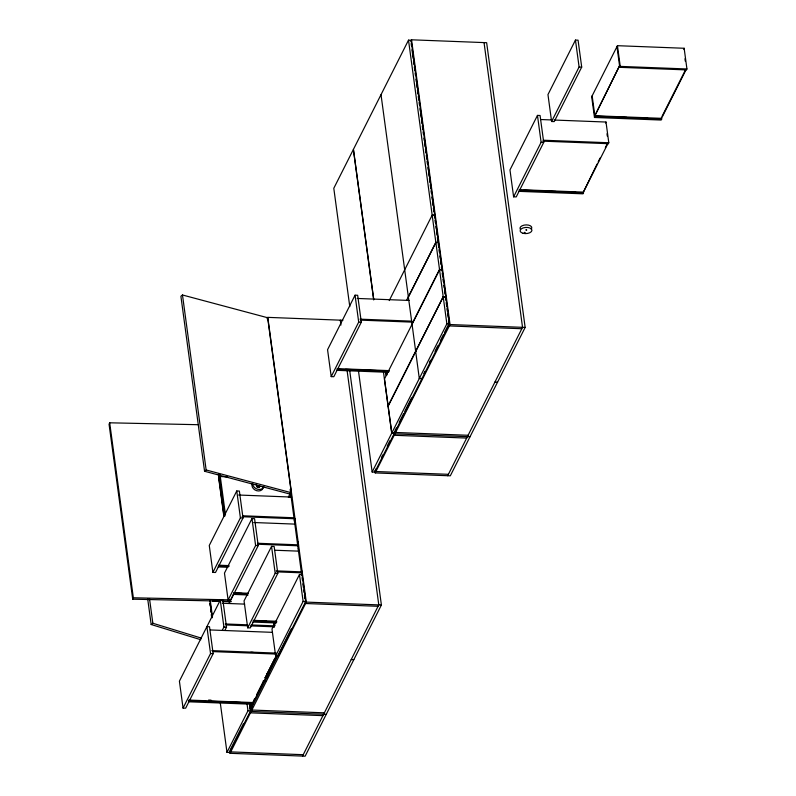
<?xml version="1.0" encoding="UTF-8"?>
<svg xmlns="http://www.w3.org/2000/svg" width="796" height="796" viewBox="0 0 796 796"><rect width="100%" height="100%" fill="white"/><g stroke="black" fill="none" stroke-linecap="round" stroke-linejoin="round"><path stroke-width="1.19" d="M198.184 424.706L109.689 422.805L109.062 424.208L132.713 599.189L219.985 601.07M132.713 599.189L133.34 597.786L109.689 422.805M267.078 318.768L267.784 317.365L342.897 320.261M380.936 94.814L353.444 149.33L373.772 299.674M389.234 300.59L432.168 215.129L434.775 215.238L411.114 40.248L408.507 40.148L381.015 94.664L412.02 324.002L439.521 269.496L435.88 242.571L438.487 242.671L442.128 269.595L439.521 269.496M410.835 41.203L411.542 39.8L486.645 42.695L525.151 327.435L450.307 475.829L375.205 472.923L374.866 470.476M236.76 490.963L209.268 545.469L212.9 572.394L215.517 572.493L243.009 517.987L239.367 491.062L236.76 490.963L240.402 517.878L212.9 572.394M257.028 485.699C256.819 487.898 257.416 485.371 256.222 484.406M256.81 486.655L257.217 485.849M257.217 486.893C257.148 486.018 260.899 485.809 259.546 486.754M257.854 486.167L257.436 486.983A2.259 1.841 26.8 0 1 256.889 486.605M257.665 487.053L258.073 486.237M257.894 487.102L258.302 486.286M258.123 487.132L258.531 486.316M258.352 487.142L258.76 486.326M355.056 295.187L327.564 349.703L331.206 376.617L333.813 376.717L361.304 322.211L357.663 295.286L355.056 295.187L358.697 322.111L331.206 376.617M258.571 487.132L258.989 486.316M258.79 487.092L259.197 486.276M258.999 487.043L259.605 486.147M259.377 486.873L259.785 486.058M251.964 518.584L224.472 573.1L228.104 600.015L230.721 600.124L258.212 545.608L254.571 518.684L251.964 518.584L255.606 545.509L228.104 600.015M224.88 630.422L226.522 627.158L222.89 600.234L220.273 600.134L179.408 681.167L183.05 708.092L185.657 708.191L213.149 653.675L209.507 626.76L206.9 626.651L210.542 653.576L183.05 708.092M228.88 603.438L233.278 594.712M288.361 497.162L290.6 492.714M222.263 630.323L223.915 627.059L220.273 600.134M289.794 497.271L290.908 495.052M271.545 546.374L244.054 600.89L247.695 627.815L250.302 627.915L277.794 573.399L274.152 546.484L271.545 546.374L275.187 573.299L247.695 627.815M294.769 519.569L294.321 520.922L294.888 519.788M294.6 521.141L294.948 520.445M294.978 520.674L294.878 522.544M406.617 300.251L408.268 296.978M408.348 296.828L435.84 242.312L432.198 215.388L434.815 215.497L438.447 242.412L435.84 242.312M408.388 297.087L435.88 242.571M411.98 324.42L384.488 378.936L388.13 405.851L415.621 351.344M415.701 351.185L443.193 296.669L445.8 296.769L442.158 269.854L439.551 269.754L412.059 324.261L419.293 378.518L391.801 433.034L394.408 433.133L421.9 378.617L419.293 378.518M299.475 574.493L271.983 629.009L275.625 655.924L278.232 656.033L305.724 601.517L302.082 574.593L299.475 574.493L303.117 601.418L275.625 655.924M302.201 573.896L301.634 575.02L301.784 570.772M415.651 351.603L388.159 406.109L391.801 433.034M415.731 351.444L443.223 296.928L445.84 297.027L449.471 323.952L421.98 378.468L419.373 378.369L446.864 323.853L443.223 296.928M537.469 115.4L509.977 169.916L513.609 196.831L516.226 196.93L543.718 142.424L540.076 115.5L537.469 115.4L541.111 142.325L513.609 196.831M575.458 40.079L547.966 94.585L551.598 121.509L554.215 121.609L581.707 67.093L578.065 40.178L575.458 40.079L579.1 66.993L551.598 121.509M249.576 703.455L250.581 710.858L229.586 752.479L226.979 752.379L247.974 710.758L246.969 703.356M267.864 672.252L274.69 658.72M253.058 701.773L252.969 702.938L250.491 702.848M253.606 700.679L254.71 698.49M256.7 694.56L263.536 680.998M265.466 677.177L276.421 655.436M252.969 702.938L277.078 655.128M188.931 700.072L253.158 702.55L253.267 703.326L252.8 704.261L188.562 701.783M230.422 749.563L243.556 723.534M251.536 707.704L277.844 655.556M278.043 655.148L278.749 653.735M278.958 653.327L291.266 628.92M252.133 707.226L252.69 706.599M349.703 370.578L381.393 605L305.137 756.2L230.034 753.305L306.281 602.104L267.784 317.365M391.722 433.193L394.328 433.293L374.757 472.108L372.15 472.008L391.722 433.193L383.393 371.563M381.682 457.113L382.796 454.914M387.224 446.128L389.99 440.636M395.284 430.139L396.408 427.92M399.204 422.377L403.681 413.492M404.806 411.273L411.522 397.96M423.83 373.553L424.945 371.334M429.422 362.449L430.546 360.23M435.024 351.354L437.82 345.812M440.616 340.26L443.422 334.708M444.536 332.489L449.014 323.614M375.205 472.923L450.038 324.539L411.542 39.8M619.666 66.556L619.766 67.332L686.47 69.909L686.938 68.973L684.142 48.267L617.447 45.69L591.687 96.764L594.483 117.48L661.178 120.047L661.655 119.111L661.546 118.335L594.851 115.758L594.483 117.48M619.766 67.332L620.243 66.396L617.447 45.69M605.527 122.982L606.005 122.037L554.125 120.037M597.09 164.006L583.209 192.503L608.423 142.524M598.194 161.817L600.094 158.046M605.358 147.598L607.567 143.23M519.181 189.637L583.408 192.115L583.518 192.891L583.04 193.826L518.813 191.348M542.862 141.161L608.333 143.688L608.801 142.753L606.005 122.037M302.53 756.101L378.787 604.9L347.086 370.478M447.7 475.729L522.534 327.335L484.038 42.596M683.664 49.203L684.142 48.267M661.446 117.559L661.357 118.723L657.645 118.584M661.993 116.465L664.75 111.002M665.088 110.346L685.704 69.451M661.357 118.723L686.013 69.829M182.483 294.988L180.901 296.271L204.562 471.262L289.734 494.008L291.316 492.724L267.655 317.743L182.483 294.988L206.144 469.978L204.562 471.262M147.658 598.632L151.16 624.512L152.842 623.258L201.318 638.113M133.34 597.786L230.452 599.876M222.452 601.119L231.049 601.308M620.243 66.396L686.938 68.973M579.1 66.993L581.707 67.093M595.886 116.196L607.01 116.624M616.89 117.012L626.77 117.39M636.651 117.768L647.765 118.206M594.95 116.534L661.655 119.111M540.534 119.519L551.658 119.947M543.34 140.225L608.801 142.753M541.111 142.325L543.718 142.424M523.927 190.214L535.041 190.642M544.922 191.02L556.036 191.458M565.916 191.836L575.797 192.214M519.281 190.413L583.518 192.891M357.215 298.45L409.094 300.45M360.011 319.156L411.89 321.156M360.777 320.141L411.423 322.101M446.864 323.853L449.471 323.952M450.038 324.539L525.151 327.435M358.697 322.111L361.304 322.211M521.828 328.738L449.332 325.942L448.496 319.803M337.096 368.618L388.965 370.618M345.544 369.344L355.424 369.722M365.304 370.1L376.418 370.528M386.299 370.916L388.776 371.006M337.196 369.394L389.075 371.394M336.728 370.329L388.597 372.329M494.963 382.01L497.58 382.11M468.098 435.273L395.602 432.467L395.274 430.019M469.998 436.775L394.896 433.88L394.557 431.422M466.685 438.079L394.189 435.283L393.851 432.825M448.407 474.316L375.911 471.521L375.573 469.063M220.283 476.545L227.656 476.834M238.591 495.022L291.704 497.072M242.631 515.778L294.51 517.788M242.153 516.723L295.266 518.773M240.402 517.878L243.009 517.987M253.785 522.524L294.54 524.096M257.814 543.28L298.58 544.852M257.347 544.215L298.102 545.787M255.606 545.509L258.212 545.608M274.58 550.225L299.286 551.17M218.472 565.19L228.352 565.578M226.92 565.916L229.387 566.016M218.582 565.966L228.462 566.354M218.104 566.911L227.984 567.289M276.142 570.881L302.082 571.886M276.909 571.866L301.614 572.822M275.187 573.299L277.794 573.399M233.656 592.692L248.481 593.259M234.701 593.129L242.103 593.408M233.765 593.468L247.347 593.985M233.288 594.403L248.113 594.97M303.117 601.418L305.724 601.517M306.281 602.104L381.393 605M378.08 606.303L305.574 603.507L305.246 601.05M212.512 601.07L219.915 601.358M222.382 601.448L231.019 601.786M222.412 603.259L244.651 604.114M253.227 620.343L276.69 621.248M256.73 620.87L266.61 621.258M253.327 621.119L276.799 622.024M252.859 622.054L276.321 622.96M225.218 623.965L247.447 624.82M251.158 624.96L274.62 625.865M225.974 624.95L248.213 625.805M250.68 625.905L274.152 626.81M223.915 627.059L226.522 627.158M210.293 629.954L272.053 632.332M211.855 650.611L276.083 653.088M250.8 652.302L253.277 652.392M212.622 651.596L275.615 654.033M210.542 653.576L213.149 653.675M351.215 659.566L353.822 659.665M266.491 673.466L268.968 673.565M266.013 675.943L268.461 676.043M265.983 676.311L268.421 676.411M264.939 677.585L267.376 677.675M265.058 677.804L267.496 677.893M263.197 680.988L265.665 681.087M208.592 700.062L211.059 700.152M188.742 700.46L199.856 700.888M209.736 701.276L219.616 701.654M229.497 702.032L240.611 702.46M189.04 700.848L253.267 703.326M324.35 712.828L251.854 710.032L251.019 703.903M247.974 710.758L250.581 710.858M326.251 714.34L251.138 711.445L250.143 704.072M250.432 712.848L322.927 715.644M303.236 754.698L230.74 751.892L230.402 749.444M206.144 469.978L291.316 492.724M151.16 624.512L200.811 639.725M684.968 58.775L685.286 61.173M616.97 46.626L619.557 65.779M606.99 133.748L607.308 136.146M608.224 142.912L608.333 143.688M592.154 95.828L594.741 114.982M411.164 43.661L411.492 46.118M411.99 49.8L413.154 58.387M413.482 60.844L413.98 64.526M414.318 66.983L414.815 70.665M415.144 73.113L415.472 75.57M415.98 79.252L416.308 81.709M416.636 84.157L417.134 87.849M417.442 90.127L417.97 93.978M418.298 96.435L418.795 100.117M419.124 102.575L419.462 105.022M419.96 108.704L420.288 111.161M420.616 113.619L421.124 117.301M421.452 119.758L421.95 123.44M422.278 125.887L422.775 129.569M423.114 132.027L423.442 134.484M423.94 138.166L424.268 140.623M424.606 143.071L425.104 146.753M425.432 149.21L425.93 152.892M426.268 155.349L426.765 159.031M427.094 161.479L427.422 163.936M427.92 167.618L428.258 170.075M428.586 172.533L429.084 176.214M429.412 178.662L429.91 182.344M430.248 184.801L430.745 188.483M431.074 190.941L431.412 193.398M431.91 197.08L432.238 199.527M432.566 201.985L433.064 205.666M433.402 208.124L433.9 211.806M434.228 214.253L434.725 217.945M435.054 220.393L435.392 222.85M435.89 226.532L436.218 228.989M436.556 231.437L437.054 235.119M437.382 237.576L437.88 241.258M438.208 243.715L438.705 247.397M439.044 249.854L439.372 252.302M439.87 255.984L440.198 258.441M440.536 260.899L441.034 264.58M441.362 267.028L441.86 270.72M442.198 273.167L442.695 276.849M443.024 279.306L443.352 281.764M443.85 285.446L444.188 287.893M444.516 290.351L445.014 294.032M445.342 296.49L445.84 300.172M446.178 302.629L446.675 306.311M447.004 308.758L447.342 311.216M447.67 313.674L448.168 317.355M408.507 40.148L432.168 215.129M439.551 269.754L443.193 296.669M386.597 372.508L386.926 374.966M386 371.662L386.498 375.364M385.722 372.687L386.05 375.145M373.692 299.823L353.364 149.489L333.793 188.294L349.782 306.599M358.479 370.946L372.15 472.008M340.29 320.161L340.947 325.066M297.843 541.638L298.112 544.265M298.351 548.285L298.53 549.598M290.142 489.371L301.764 575.279M302.092 577.737L302.42 580.185M302.918 583.866L303.415 587.548M303.754 590.005L304.082 592.463M304.41 594.92L304.908 598.602M274.63 623.238L274.958 625.686M273.595 622.203L274.252 627.089M251.556 703.565L252.113 707.724M219.994 474.386L225.467 514.893M219.119 474.565L224.761 516.296M218.373 474.287L224.034 516.186M218.552 477.033L223.885 516.475M249.606 706.709L249.934 709.166M210.323 600.94L212.482 616.89M209.836 600.562L212.174 617.815M209.786 603.567L210.114 606.025M210.612 609.706L210.95 612.164M211.278 614.612L211.607 617.069M229.696 750.847L230.034 753.305M220.313 703.077L226.979 752.379M149.509 598.612L152.842 623.258M520.246 229.129A5.91 3.094 -3.3 0 1 526.335 224.89A5.91 3.094 -3.3 0 1 531.24 229.099M263.317 486.645A5.91 4.826 26.8 0 1 256.819 490.744A5.91 4.826 26.8 0 1 252.153 483.67M263.844 486.635A5.91 4.826 26.8 0 1 257.586 489.222A5.91 4.826 26.8 0 1 252.67 483.65M524.365 232.492L525.141 232.492L524.395 232.442M525.997 229.964L526.763 230.014L526.047 229.915M619.756 65.391L594.652 116.156L619.756 65.391M522.982 233.288A5.91 3.094 -3.3 0 0 531.947 230.343A5.91 3.094 -3.3 0 0 523.201 227.915A5.91 3.094 -3.3 0 0 522.982 233.288"/></g></svg>
